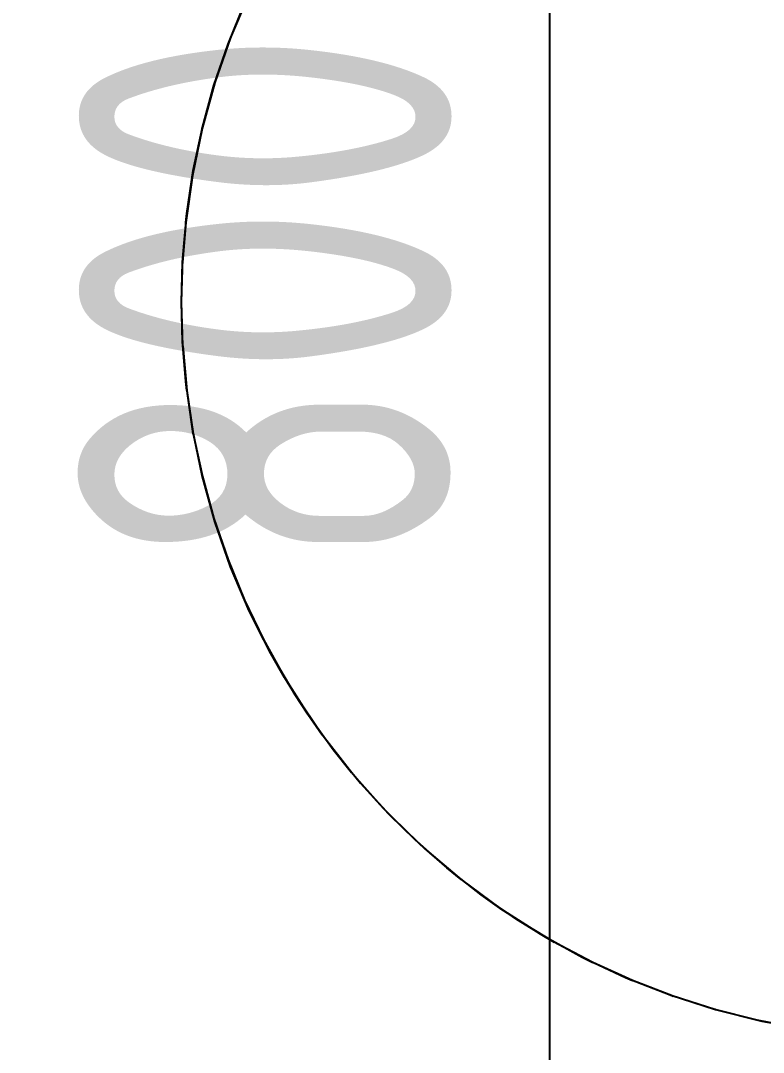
# Model space of a CAD drawing. Extents: x 11992 to 29481, y -6727 to 6811.
# Drawn here: x 13616 to 13767.4, y 1227.6 to 1438 of the extents above; entities that cross this region are included whole.
import ezdxf

# ---------------------------------------------------------------- set-up
doc = ezdxf.new("R2010")
doc.units = 0
doc.header["$MEASUREMENT"] = 0
doc.layers.get('0').update_dxf_attribs({"color": 8, "linetype": 'CONTINUOUS'})
doc.layers.get('Defpoints').update_dxf_attribs({"color": 8, "linetype": 'CONTINUOUS'})
doc.layers.add('zoylight 4标注', color=9, linetype='CONTINUOUS')
doc.styles.add('CCD-DIM', font='archs.shx', dxfattribs={"width": 0.8})
doc.dimstyles.new('zoylight_DIM_40', dxfattribs={"dimscale": 40, "dimtxt": 1.9, "dimasz": 0.4, "dimexe": 0.5, "dimexo": 0.5, "dimgap": 0.5, "dimtad": 1, "dimdec": 0, "dimrnd": 5, "dimzin": 12, "dimdsep": 46, "dimtxsty": 'CCD-DIM', "dimblk": 'CCD_Dimension_Tick', "dimcen": 0.125, "dimclrd": 44, "dimclre": 44, "dimclrt": 50, "dimadec": 0, "dimazin": 0, "dimtfac": 1, "dimtdec": 0, "dimtmove": 2, "dimatfit": 3, "dimldrblk": 'CCD_Leader_Dot', "dimfxl": 0, "dimtvp": 1, "dimtolj": 1, "dimtzin": 0, "dimarcsym": 0})

# ---------------------------------------------------------------- blocks, each defined once
blk = doc.blocks.new('CCD_Dimension_Tick')
at = {"color": 0, "linetype": 'ByBlock'}
for p, q in [((-1.091, 0), (0, 0)), ((0, 0), (1.091, 0))]:
    blk.add_line(p, q, dxfattribs=at)
at = {"color": 0, "linetype": 'Continuous', "const_width": 0.608}
blk.add_lwpolyline([(-0.61, -0.61), (0.61, 0.61)], dxfattribs=at)
blk = doc.blocks.new('*D136')
at = {"layer": 'Defpoints', "color": 0, "linetype": 'Continuous'}
for p in [(13799.46, 1780.53), (13723.85, 981.8), (13799.46, 981.8)]:
    blk.add_point(p, dxfattribs=at)
at = {"layer": 'zoylight 4标注', "color": 44, "lineweight": -2}
for p, q in [((13779.46, 1780.53), (13703.85, 1780.53)), ((13723.85, 1764.53), (13723.85, 997.8))]:
    blk.add_line(p, q, dxfattribs=at)
at = {"layer": 'zoylight 4标注', "color": 44, "linetype": 'Continuous', "lineweight": -2}
blk.add_line((13779.46, 981.8), (13703.85, 981.8), dxfattribs=at)
at = {"layer": 'zoylight 4标注', "color": 44, "linetype": 'Continuous', "lineweight": -2, "xscale": 16, "yscale": 16, "zscale": 16}
for p, rotation in [((13723.85, 1780.53), 90), ((13723.85, 981.8), 270)]:
    blk.add_blockref('CCD_Dimension_Tick', p, dxfattribs=dict(at, rotation=rotation))
at = {"layer": 'zoylight 4标注', "color": 50, "linetype": 'Continuous', "insert": (13665.85, 1381.16), "char_height": 76, "attachment_point": 5, "rotation": 90, "style": 'CCD-DIM'}
blk.add_mtext('\\A1;800', dxfattribs=at)
blk = doc.blocks.new('CCD_Leader_Dot')
at = {"color": 0, "linetype": 'ByBlock'}
blk.add_line((-5, 0), (-10, 0), dxfattribs=at)
at = {"color": 0, "linetype": 'ByBlock', "const_width": 5}
blk.add_lwpolyline([(-2.5, 0, 1), (2.5, 0, 1)], format="xyb", close=True, dxfattribs=at)

msp = doc.modelspace()

# ---------------------------------------------------------------- linework, layer by layer
for p, q in [((13662.61, 1443.54, -299.43), (13658.8, 1434.55, -299.43)), ((13658.28, 1433.17, -309.93), (13661.64, 1441.4, -309.93)), ((13655.41, 1424.75, -309.93), (13658.28, 1433.17, -309.93)), ((13658.8, 1434.55, -299.43), (13655.59, 1425.34, -299.43)), ((13658.8, 1434.55, -299.43), (13658.28, 1433.17, -309.93)), ((13655.59, 1425.34, -299.43), (13652.99, 1415.95, -299.43)), ((13653.04, 1416.17, -309.93), (13655.41, 1424.75, -309.93)), ((13655.59, 1425.34, -299.43), (13655.41, 1424.75, -309.93)), ((13652.99, 1415.95, -299.43), (13651, 1406.43, -299.43)), ((13651.19, 1407.45, -309.93), (13653.04, 1416.17, -309.93)), ((13652.99, 1415.95, -299.43), (13653.04, 1416.17, -309.93)), ((13649.85, 1398.63, -309.93), (13651.19, 1407.45, -309.93)), ((13651, 1406.43, -299.43), (13651.19, 1407.45, -309.93)), ((13651, 1406.43, -299.43), (13649.64, 1396.8, -299.43)), ((13649.03, 1389.53, -309.93), (13649.85, 1398.63, -309.93)), ((13649.64, 1396.8, -299.43), (13649.85, 1398.63, -309.93)), ((13649.64, 1396.8, -299.43), (13648.98, 1388.63, -299.43)), ((13648.76, 1380.6, -309.93), (13649.03, 1389.53, -309.93)), ((13648.76, 1380.6, -299.43), (13648.98, 1388.63, -299.43)), ((13648.98, 1388.63, -299.43), (13649.03, 1389.53, -309.93)), ((13648.76, 1380.6, -299.43), (13648.76, 1380.6, -309.93)), ((13649.03, 1371.66, -299.43), (13648.76, 1380.6, -299.43)), ((13648.98, 1372.56, -309.93), (13648.76, 1380.6, -309.93)), ((13649.03, 1371.66, -299.43), (13648.98, 1372.56, -309.93)), ((13649.64, 1364.39, -309.93), (13648.98, 1372.56, -309.93)), ((13649.03, 1371.66, -299.43), (13649.85, 1362.56, -299.43)), ((13649.85, 1362.56, -299.43), (13649.64, 1364.39, -309.93)), ((13651, 1354.77, -309.93), (13649.64, 1364.39, -309.93)), ((13649.85, 1362.56, -299.43), (13651.19, 1353.74, -299.43)), ((13652.99, 1345.24, -309.93), (13651, 1354.77, -309.93)), ((13651.19, 1353.74, -299.43), (13651, 1354.77, -309.93)), ((13651.19, 1353.74, -299.43), (13653.04, 1345.02, -299.43)), ((13655.59, 1335.85, -309.93), (13652.99, 1345.24, -309.93)), ((13653.04, 1345.02, -299.43), (13652.99, 1345.24, -309.93)), ((13653.04, 1345.02, -299.43), (13655.41, 1336.44, -299.43)), ((13655.41, 1336.44, -299.43), (13655.59, 1335.85, -309.93)), ((13655.41, 1336.44, -299.43), (13658.28, 1328.02, -299.43)), ((13658.8, 1326.64, -309.93), (13655.59, 1335.85, -309.93)), ((13658.28, 1328.02, -299.43), (13658.8, 1326.64, -309.93)), ((13658.28, 1328.02, -299.43), (13661.64, 1319.79, -299.43)), ((13662.61, 1317.65, -309.93), (13658.8, 1326.64, -309.93)), ((13661.64, 1319.79, -299.43), (13662.61, 1317.65, -309.93)), ((13661.64, 1319.79, -299.43), (13665.48, 1311.79, -299.43)), ((13665.48, 1311.79, -299.43), (13662.61, 1317.65, -309.93)), ((13667, 1308.92, -309.93), (13662.61, 1317.65, -309.93)), ((13665.48, 1311.79, -299.43), (13667, 1308.92, -309.93)), ((13665.48, 1311.79, -299.43), (13669.78, 1304.03, -299.43)), ((13669.78, 1304.03, -299.43), (13667, 1308.92, -309.93)), ((13671.95, 1300.48, -309.93), (13667, 1308.92, -309.93)), ((13669.78, 1304.03, -299.43), (13671.95, 1300.48, -309.93)), ((13669.78, 1304.03, -299.43), (13674.53, 1296.54, -299.43)), ((13674.53, 1296.54, -299.43), (13671.95, 1300.48, -309.93)), ((13677.45, 1292.37, -309.93), (13671.95, 1300.48, -309.93)), ((13674.53, 1296.54, -299.43), (13677.45, 1292.37, -309.93)), ((13674.53, 1296.54, -299.43), (13679.7, 1289.36, -299.43)), ((13679.7, 1289.36, -299.43), (13677.45, 1292.37, -309.93)), ((13683.48, 1284.64, -309.93), (13677.45, 1292.37, -309.93)), ((13679.7, 1289.36, -299.43), (13683.48, 1284.64, -309.93)), ((13679.7, 1289.36, -299.43), (13685.29, 1282.5, -299.43)), ((13690, 1277.3, -309.93), (13683.48, 1284.64, -309.93)), ((13685.29, 1282.5, -299.43), (13683.48, 1284.64, -309.93)), ((13685.29, 1282.5, -299.43), (13690, 1277.3, -309.93)), ((13685.29, 1282.5, -299.43), (13691.27, 1275.98, -299.43)), ((13696.28, 1271.07, -309.93), (13690, 1277.3, -309.93)), ((13691.27, 1275.98, -299.43), (13690, 1277.3, -309.93)), ((13691.27, 1275.98, -299.43), (13696.28, 1271.07, -309.93)), ((13691.27, 1275.98, -299.43), (13698.34, 1269.18, -299.43)), ((13702.92, 1265.22, -309.93), (13696.28, 1271.07, -309.93)), ((13698.34, 1269.18, -299.43), (13696.28, 1271.07, -309.93)), ((13698.34, 1269.18, -299.43), (13702.92, 1265.22, -309.93)), ((13698.34, 1269.18, -299.43), (13705.83, 1262.86, -299.43)), ((13705.83, 1262.86, -299.43), (13702.92, 1265.22, -309.93)), ((13709.89, 1259.76, -309.93), (13702.92, 1265.22, -309.93)), ((13705.83, 1262.86, -299.43), (13709.89, 1259.76, -309.93)), ((13705.83, 1262.86, -299.43), (13713.71, 1257.04, -299.43)), ((13713.71, 1257.04, -299.43), (13709.89, 1259.76, -309.93)), ((13717.19, 1254.72, -309.93), (13709.89, 1259.76, -309.93)), ((13713.71, 1257.04, -299.43), (13717.19, 1254.72, -309.93)), ((13713.71, 1257.04, -299.43), (13721.94, 1251.76, -299.43)), ((13721.94, 1251.76, -299.43), (13717.19, 1254.72, -309.93)), ((13724.78, 1250.11, -309.93), (13717.19, 1254.72, -309.93)), ((13721.94, 1251.76, -299.43), (13724.78, 1250.11, -309.93)), ((13721.94, 1251.76, -299.43), (13730.5, 1247.03, -299.43)), ((13730.5, 1247.03, -299.43), (13724.78, 1250.11, -309.93)), ((13732.63, 1245.96, -309.93), (13724.78, 1250.11, -309.93)), ((13730.5, 1247.03, -299.43), (13732.63, 1245.96, -309.93)), ((13730.5, 1247.03, -299.43), (13739.33, 1242.88, -299.43)), ((13740.72, 1242.28, -309.93), (13732.63, 1245.96, -309.93)), ((13739.33, 1242.88, -299.43), (13740.72, 1242.28, -309.93)), ((13739.33, 1242.88, -299.43), (13748.4, 1239.31, -299.43)), ((13749.03, 1239.08, -309.93), (13740.72, 1242.28, -309.93)), ((13748.4, 1239.31, -299.43), (13749.03, 1239.08, -309.93)), ((13748.4, 1239.31, -299.43), (13757.67, 1236.34, -299.43)), ((13757.51, 1236.38, -309.93), (13749.03, 1239.08, -309.93)), ((13766.16, 1234.19, -309.93), (13757.51, 1236.38, -309.93)), ((13757.67, 1236.34, -299.43), (13757.51, 1236.38, -309.93)), ((13757.67, 1236.34, -299.43), (13767.11, 1233.98, -299.43)), ((13774.92, 1232.51, -309.93), (13766.16, 1234.19, -309.93)), ((13767.11, 1233.98, -299.43), (13766.16, 1234.19, -309.93)), ((13767.11, 1233.98, -299.43), (13776.67, 1232.23, -299.43))]:
    msp.add_line(p, q)

# ---------------------------------------------------------------- dimensions: what is measured, and where the dimension line sits
at = {"layer": 'zoylight 4标注', "linetype": 'Continuous'}
dim = msp.add_aligned_dim(p1=(13799.46, 1780.53), p2=(13799.46, 981.8), distance=-75.6, dimstyle='zoylight_DIM_40', dxfattribs=at)
dim.commit()
dim.dimension.update_dxf_attribs({"geometry": '*D136', "text_midpoint": (13665.85, 1381.16)})

doc.saveas('drawing.dxf')
